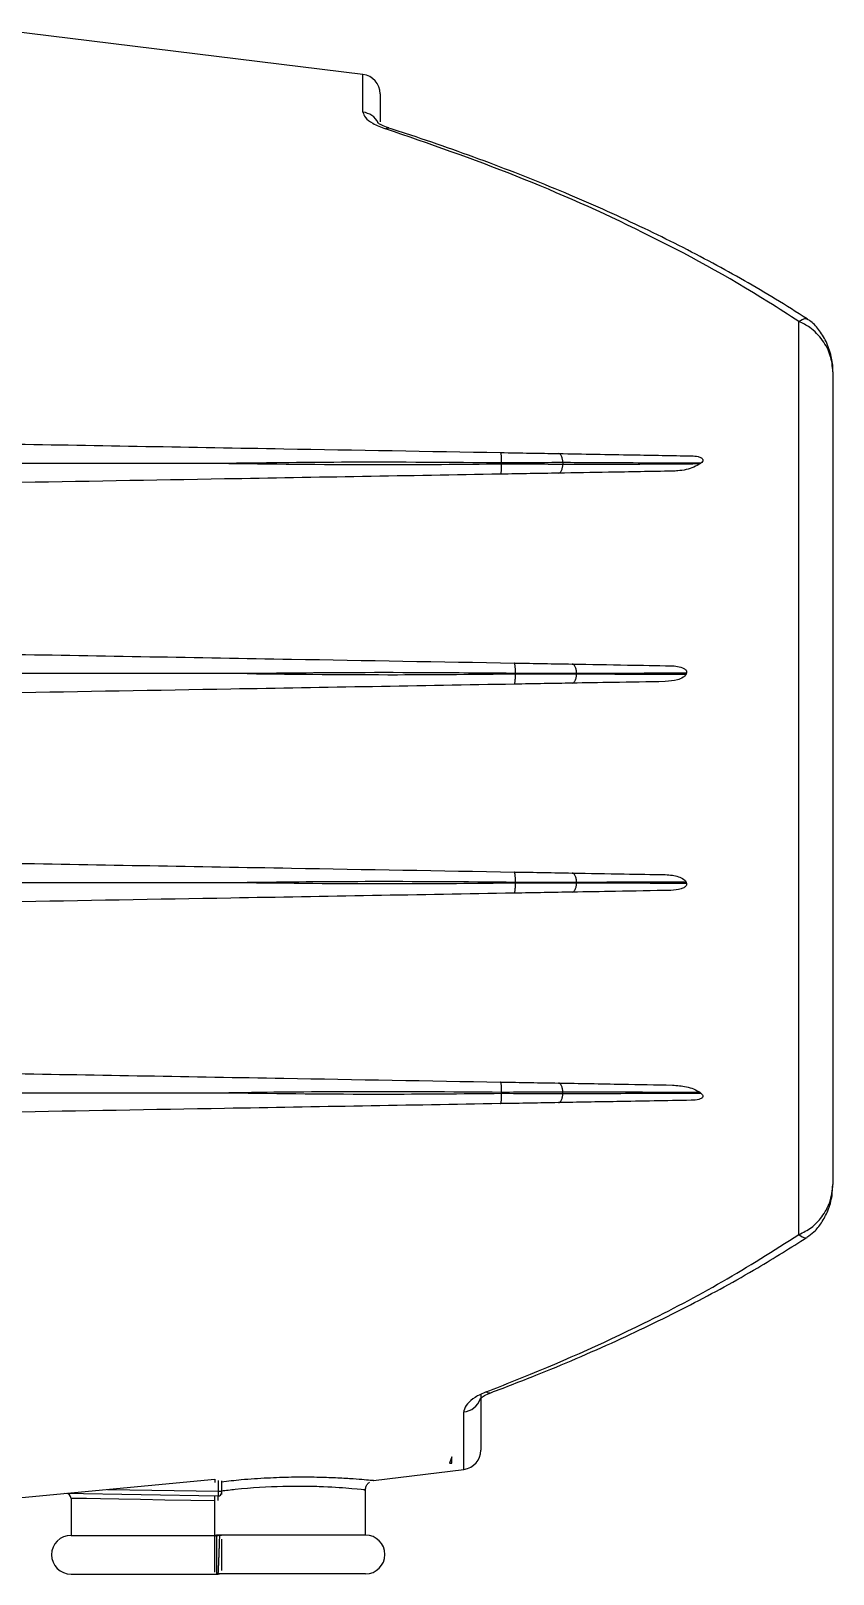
# Model space of a CAD drawing. Extents: x 8 to 113, y 0 to 87.
# Drawn here: x 88.031 to 90.51, y 34.357 to 39.128 of the extents above; entities that cross this region are included whole.
import ezdxf

# ---------------------------------------------------------------- set-up
doc = ezdxf.new("R2010")
doc.units = 0
doc.header["$MEASUREMENT"] = 0
doc.layers.add('OBJECT', color=7, linetype='CONTINUOUS')

msp = doc.modelspace()

# ---------------------------------------------------------------- linework, layer by layer
at = {"layer": 'OBJECT'}
for p, q in [((89.0569, 38.9935), (87.9596, 39.1282)), ((89.0569, 38.8767), (89.0569, 38.9935)), ((89.1096, 38.9339), (89.1096, 38.8475)), ((90.4042, 35.407), (90.4042, 38.2294)), ((90.4307, 38.237), (90.4295, 38.238)), ((90.5096, 38.0743), (90.5096, 35.5622)), ((89.4854, 37.7927), (89.4854, 37.7898)), ((89.6744, 37.7935), (89.6744, 37.7889)), ((89.528, 37.1419), (89.528, 37.1405)), ((89.7171, 37.1418), (89.7171, 37.1407)), ((89.528, 36.4945), (89.528, 36.4959)), ((89.7171, 36.4947), (89.7171, 36.4958)), ((89.4854, 35.8438), (89.4854, 35.8467)), ((89.6744, 35.8429), (89.6744, 35.8475)), ((89.4216, 34.9136), (89.4216, 34.7408)), ((89.3689, 34.6813), (89.3689, 34.859)), ((89.3316, 34.7195), (89.3247, 34.6999)), ((89.3247, 34.6999), (89.3316, 34.6999)), ((89.3316, 34.6999), (89.3316, 34.7195)), ((87.9596, 34.5901), (88.5996, 34.6509)), ((88.5996, 34.6509), (88.5996, 34.6409)), ((88.6102, 34.6134), (88.6102, 34.6473)), ((88.6196, 34.6462), (88.6196, 34.6134)), ((89.0894, 34.6469), (89.3689, 34.6813)), ((88.6094, 34.5984), (88.1338, 34.6067)), ((88.1546, 34.5916), (88.1546, 34.4773)), ((88.2673, 34.6193), (88.6102, 34.6134)), ((88.5996, 34.4773), (88.5996, 34.5985)), ((88.6102, 34.6134), (88.6196, 34.6134)), ((88.6196, 34.6134), (88.6196, 34.6084)), ((89.0646, 34.4782), (89.0646, 34.6179)), ((88.1546, 34.4773), (88.6094, 34.4773)), ((88.6046, 34.4782), (88.6046, 34.4768)), ((89.0646, 34.4782), (88.6046, 34.4782)), ((88.6146, 34.4773), (88.6094, 34.4773)), ((88.6145, 34.4752), (88.6146, 34.4773)), ((88.6196, 34.4773), (88.6146, 34.4773)), ((88.1546, 34.3573), (88.6095, 34.3573)), ((88.6046, 34.3597), (88.6046, 34.3582)), ((89.0646, 34.3582), (88.6046, 34.3582)), ((88.6096, 34.3586), (88.6097, 34.3582))]:
    msp.add_line(p, q, dxfattribs=at)
at = {"layer": 'OBJECT', "flags": 128}
for points in [[(89.1262, 38.8258), (89.1326, 38.8281), (89.1372, 38.8278)], [(90.4042, 38.2294), (90.4139, 38.2361), (90.4223, 38.2392), (90.4288, 38.2384), (90.4295, 38.238)], [(90.4042, 35.407), (90.4139, 35.4003), (90.4223, 35.3972), (90.4288, 35.3981), (90.4295, 35.3985)], [(88.5996, 34.5835), (88.5253, 34.5849), (88.4443, 34.5863), (88.3692, 34.5877), (88.3023, 34.5889), (88.246, 34.5899), (88.202, 34.5907), (88.1718, 34.5912), (88.1565, 34.5915), (88.1546, 34.5916)]]:
    msp.add_lwpolyline(points, dxfattribs=at)
at = {"layer": 'OBJECT'}
for centre, radius, start, end in [((89.0496, 38.9339), 0.06, 0, 83), ((89.0507, 38.8173), 0.0597, 26.9146, 84.0592), ((89.3636, 34.9176), 0.0589, 275.1674, 341.0694), ((89.4478, 34.9317), 0.0142, 227.6252, 286.9485), ((89.3616, 34.7408), 0.06, 277, 0), ((88.1396, 34.5916), 0.015, 0.0862, 89), ((88.6096, 34.6084), 0.01, 269, 0), ((88.1546, 34.4173), 0.06, 90, 270), ((89.0646, 34.4182), 0.06, 270, 90)]:
    msp.add_arc(centre, radius, start, end, dxfattribs=at)
for centre, major_axis, ratio, start_param, end_param in [((92.5782, 36.8182), (3.0188, 0), 0.564143, 2.532933, 2.534061), ((92.9414, 36.8182), (2.9415, 0), 0.564143, 2.944733, 2.946684), ((92.9414, 36.8182), (2.9415, 0), 0.564143, 3.336501, 3.338452), ((92.5782, 36.8182), (3.0188, 0), 0.564143, 3.749125, 3.750253), ((88.6096, 34.6134), (0.0002, 0.015), 0.044174, 3.141335, 4.713288)]:
    msp.add_ellipse(centre, major_axis=major_axis, ratio=ratio, start_param=start_param, end_param=end_param, dxfattribs=at)
for points, knots in [([(89.0569, 38.8767), (89.0585, 38.8712), (89.0618, 38.8603), (89.0858, 38.8416), (89.1125, 38.8312), (89.1262, 38.8258)], [0, 0, 0, 0, 0.326541, 0.652944, 1, 1, 1, 1]), ([(89.1373, 38.8278), (89.1368, 38.8279), (89.1277, 38.8306), (89.1148, 38.8363), (89.1032, 38.8433), (89.1021, 38.8443), (89.1017, 38.8448)], [0, 0, 0, 0, 0.020623, 0.417902, 0.754576, 1, 1, 1, 1]), ([(90.4042, 38.2294), (90.3731, 38.2497), (90.2176, 38.351), (89.9284, 38.5081), (89.5318, 38.6852), (89.2616, 38.7789), (89.1262, 38.8258)], [0, 0, 0, 0, 0.077798, 0.389331, 0.69397, 1, 1, 1, 1]), ([(90.4295, 38.238), (90.3972, 38.2585), (90.3016, 38.3191), (90.1347, 38.4138), (89.9228, 38.5212), (89.6924, 38.6246), (89.4459, 38.7225), (89.2583, 38.7885), (89.1543, 38.8222), (89.1372, 38.8278)], [0, 0, 0, 0, 0.0797969, 0.2357422, 0.4013438, 0.5786668, 0.7677925, 0.9620121, 1, 1, 1, 1]), ([(90.5096, 38.0743), (90.5079, 38.0911), (90.5045, 38.125), (90.4788, 38.1733), (90.4441, 38.2104), (90.4157, 38.224), (90.4042, 38.2294)], [0, 0, 0, 0, 0.261321, 0.527902, 0.808326, 1, 1, 1, 1]), ([(90.5093, 38.0746), (90.5094, 38.0759), (90.5103, 38.0918), (90.5047, 38.124), (90.4904, 38.1676), (90.4669, 38.2044), (90.4461, 38.2281), (90.4319, 38.2356), (90.429, 38.2371)], [0, 0, 0, 0, 0.021416, 0.250321, 0.506533, 0.742973, 0.94685, 1, 1, 1, 1]), ([(87.9596, 37.8512), (88.2438, 37.8463), (88.7514, 37.8374), (89.2588, 37.8285), (89.482, 37.8246)], [0, 0, 0, 0, 0.560011, 1, 1, 1, 1]), ([(88.6428, 37.7912), (88.6421, 37.7912), (88.5231, 37.7912), (88.3194, 37.7912), (88.0952, 37.7912), (87.9888, 37.7912), (87.967, 37.7912), (87.9665, 37.7912)], [0, 0, 0, 0, 0.002912, 0.527889, 0.903607, 0.997536, 1, 1, 1, 1]), ([(89.4854, 37.7927), (89.3281, 37.7938), (89.0472, 37.796), (88.7664, 37.7927), (88.6428, 37.7912)], [0, 0, 0, 0, 0.559937, 1, 1, 1, 1]), ([(88.6428, 37.7912), (88.8001, 37.7893), (89.0809, 37.786), (89.3618, 37.7886), (89.4854, 37.7898)], [0, 0, 0, 0, 0.5600636, 1, 1, 1, 1]), ([(89.4854, 37.7927), (89.4854, 37.7967), (89.4854, 37.8029), (89.485, 37.8103), (89.4846, 37.8154), (89.4841, 37.8195), (89.4832, 37.8235), (89.4825, 37.8242), (89.482, 37.8246)], [0, 0, 0, 0, 0.239487, 0.368378, 0.5, 0.631622, 0.760515, 1, 1, 1, 1]), ([(89.482, 37.8246), (89.5132, 37.8241), (89.5756, 37.823), (89.6324, 37.822), (89.6609, 37.8215)], [0, 0, 0, 0, 0.498895, 1, 1, 1, 1]), ([(89.482, 37.7578), (89.4825, 37.7582), (89.4832, 37.7589), (89.4841, 37.7629), (89.4846, 37.767), (89.485, 37.7721), (89.4854, 37.7796), (89.4854, 37.7858), (89.4854, 37.7898)], [0, 0, 0, 0, 0.239485, 0.36838, 0.500001, 0.631618, 0.760514, 1, 1, 1, 1]), ([(89.6744, 37.7935), (89.6445, 37.7934), (89.5847, 37.793), (89.5185, 37.7928), (89.4854, 37.7927)], [0, 0, 0, 0, 0.500039, 1, 1, 1, 1]), ([(89.4854, 37.7898), (89.5185, 37.7897), (89.5847, 37.7894), (89.6445, 37.7891), (89.6744, 37.7889)], [0, 0, 0, 0, 0.499961, 1, 1, 1, 1]), ([(89.6744, 37.7935), (89.6743, 37.797), (89.6741, 37.8024), (89.6724, 37.8089), (89.6707, 37.8134), (89.6685, 37.817), (89.6653, 37.8205), (89.6627, 37.8211), (89.6609, 37.8215)], [0, 0, 0, 0, 0.23958, 0.36844, 0.5, 0.631568, 0.760427, 1, 1, 1, 1]), ([(89.6609, 37.8215), (89.7375, 37.8202), (89.8743, 37.8178), (90.0113, 37.8154), (90.0716, 37.8144)], [0, 0, 0, 0, 0.559993, 1, 1, 1, 1]), ([(89.6609, 37.7609), (89.6627, 37.7613), (89.6653, 37.7619), (89.6685, 37.7654), (89.6707, 37.7691), (89.6724, 37.7735), (89.6741, 37.78), (89.6743, 37.7854), (89.6744, 37.7889)], [0, 0, 0, 0, 0.239573, 0.368432, 0.499995, 0.631555, 0.760421, 1, 1, 1, 1]), ([(90.1015, 37.792), (90.0218, 37.7921), (89.8794, 37.7922), (89.7371, 37.7931), (89.6744, 37.7935)], [0, 0, 0, 0, 0.5600093, 1, 1, 1, 1]), ([(89.6744, 37.7889), (89.7538, 37.7889), (89.8955, 37.7889), (90.0372, 37.7899), (90.0996, 37.7904)], [0, 0, 0, 0, 0.560013, 1, 1, 1, 1]), ([(90.0996, 37.7904), (90.093, 37.7866), (90.0724, 37.7745), (90.0416, 37.7685), (90.0189, 37.7674), (90.0133, 37.7671)], [0, 0, 0, 0, 0.2596, 0.81953, 1, 1, 1, 1]), ([(90.0716, 37.8144), (90.0788, 37.814), (90.0891, 37.8135), (90.1002, 37.8099), (90.1047, 37.807), (90.1067, 37.8047), (90.1076, 37.8022), (90.1075, 37.7996), (90.1058, 37.7958), (90.1032, 37.7935), (90.1015, 37.792)], [0, 0, 0, 0, 0.401423, 0.570182, 0.633485, 0.697359, 0.744457, 0.7915, 0.861685, 1, 1, 1, 1]), ([(89.482, 37.7578), (89.1978, 37.7528), (88.6902, 37.744), (88.1828, 37.7351), (87.9596, 37.7312)], [0, 0, 0, 0, 0.560008, 1, 1, 1, 1]), ([(89.6609, 37.7609), (89.6324, 37.7604), (89.5756, 37.7594), (89.5132, 37.7583), (89.482, 37.7578)], [0, 0, 0, 0, 0.501105, 1, 1, 1, 1]), ([(90.0133, 37.7671), (89.9474, 37.7659), (89.8297, 37.7639), (89.7125, 37.7618), (89.6609, 37.7609)], [0, 0, 0, 0, 0.560018, 1, 1, 1, 1]), ([(87.9596, 37.2012), (88.2518, 37.1961), (88.7736, 37.187), (89.2952, 37.1779), (89.5247, 37.1739)], [0, 0, 0, 0, 0.56001, 1, 1, 1, 1]), ([(89.528, 37.1419), (89.5281, 37.1459), (89.5281, 37.1521), (89.5277, 37.1596), (89.5273, 37.1647), (89.5268, 37.1688), (89.5259, 37.1728), (89.5252, 37.1735), (89.5247, 37.1739)], [0, 0, 0, 0, 0.239486, 0.368382, 0.500003, 0.63162, 0.760514, 1, 1, 1, 1]), ([(89.5247, 37.1739), (89.5558, 37.1734), (89.6181, 37.1723), (89.6748, 37.1713), (89.7031, 37.1708)], [0, 0, 0, 0, 0.4992734, 1, 1, 1, 1]), ([(89.7171, 37.1418), (89.717, 37.1454), (89.7167, 37.151), (89.715, 37.1577), (89.7133, 37.1624), (89.711, 37.1661), (89.7077, 37.1697), (89.7049, 37.1704), (89.7031, 37.1708)], [0, 0, 0, 0, 0.239575, 0.368434, 0.5, 0.631563, 0.760421, 1, 1, 1, 1]), ([(89.7031, 37.1708), (89.76, 37.1698), (89.8617, 37.168), (89.9637, 37.1662), (90.0086, 37.1655)], [0, 0, 0, 0, 0.55998, 1, 1, 1, 1]), ([(90.0086, 37.1655), (90.0154, 37.1651), (90.029, 37.1643), (90.0443, 37.1601), (90.0527, 37.1545), (90.0556, 37.1514), (90.0572, 37.1479), (90.0574, 37.1451), (90.0569, 37.1434), (90.0567, 37.1428)], [0, 0, 0, 0, 0.347786, 0.698121, 0.777968, 0.858334, 0.911739, 0.965437, 1, 1, 1, 1]), ([(88.6987, 37.1412), (88.6981, 37.1412), (88.5604, 37.1412), (88.338, 37.1412), (88.0952, 37.1412), (87.9888, 37.1412), (87.967, 37.1412), (87.9665, 37.1412)], [0, 0, 0, 0, 0.002739, 0.563971, 0.910975, 0.997725, 1, 1, 1, 1]), ([(89.528, 37.1419), (89.3733, 37.1432), (89.0968, 37.1455), (88.8204, 37.1425), (88.6987, 37.1412)], [0, 0, 0, 0, 0.5599417, 1, 1, 1, 1]), ([(88.6987, 37.1412), (88.8535, 37.1395), (89.13, 37.1365), (89.4064, 37.1393), (89.528, 37.1405)], [0, 0, 0, 0, 0.560058, 1, 1, 1, 1]), ([(89.5247, 37.1085), (89.5252, 37.109), (89.5259, 37.1096), (89.5268, 37.1136), (89.5273, 37.1178), (89.5277, 37.1229), (89.5281, 37.1303), (89.5281, 37.1365), (89.528, 37.1405)], [0, 0, 0, 0, 0.239486, 0.3683809, 0.5000013, 0.6316227, 0.7605137, 1, 1, 1, 1]), ([(89.7171, 37.1418), (89.6872, 37.1418), (89.6274, 37.1418), (89.5611, 37.1419), (89.528, 37.1419)], [0, 0, 0, 0, 0.500043, 1, 1, 1, 1]), ([(89.528, 37.1405), (89.5611, 37.1406), (89.6274, 37.1407), (89.6872, 37.1407), (89.7171, 37.1407)], [0, 0, 0, 0, 0.499957, 1, 1, 1, 1]), ([(89.7031, 37.1117), (89.7049, 37.1121), (89.7077, 37.1127), (89.711, 37.1163), (89.7133, 37.1201), (89.715, 37.1247), (89.7167, 37.1314), (89.717, 37.137), (89.7171, 37.1407)], [0, 0, 0, 0, 0.239578, 0.368438, 0.499997, 0.631562, 0.76042, 1, 1, 1, 1]), ([(90.0567, 37.1428), (89.9933, 37.1424), (89.8801, 37.1418), (89.7669, 37.1418), (89.7171, 37.1418)], [0, 0, 0, 0, 0.560014, 1, 1, 1, 1]), ([(89.7171, 37.1407), (89.7803, 37.1403), (89.8931, 37.1396), (90.0059, 37.1396), (90.0556, 37.1396)], [0, 0, 0, 0, 0.5600153, 1, 1, 1, 1]), ([(90.0556, 37.1396), (90.0548, 37.1381), (90.0527, 37.134), (90.0435, 37.1274), (90.0232, 37.1191), (90.004, 37.1177), (89.9914, 37.1167)], [0, 0, 0, 0, 0.072969, 0.194336, 0.468698, 1, 1, 1, 1]), ([(89.5247, 37.1085), (89.2325, 37.1034), (88.7107, 37.0943), (88.1891, 37.0852), (87.9596, 37.0812)], [0, 0, 0, 0, 0.560008, 1, 1, 1, 1]), ([(89.7031, 37.1117), (89.6748, 37.1112), (89.6181, 37.1102), (89.5558, 37.1091), (89.5247, 37.1085)], [0, 0, 0, 0, 0.5007266, 1, 1, 1, 1]), ([(89.9914, 37.1167), (89.9374, 37.1157), (89.841, 37.1141), (89.7452, 37.1124), (89.7031, 37.1117)], [0, 0, 0, 0, 0.560038, 1, 1, 1, 1]), ([(87.9596, 36.5552), (88.2518, 36.5501), (88.7736, 36.541), (89.2952, 36.5319), (89.5247, 36.5279)], [0, 0, 0, 0, 0.56001, 1, 1, 1, 1]), ([(89.528, 36.4959), (89.3733, 36.4972), (89.0968, 36.4995), (88.8204, 36.4965), (88.6987, 36.4952)], [0, 0, 0, 0, 0.5599417, 1, 1, 1, 1]), ([(89.528, 36.4959), (89.5281, 36.4999), (89.5281, 36.5061), (89.5277, 36.5136), (89.5273, 36.5187), (89.5268, 36.5228), (89.5259, 36.5268), (89.5252, 36.5275), (89.5247, 36.5279)], [0, 0, 0, 0, 0.239486, 0.368382, 0.499999, 0.631619, 0.760514, 1, 1, 1, 1]), ([(89.5247, 36.5279), (89.5558, 36.5274), (89.6181, 36.5263), (89.6748, 36.5253), (89.7031, 36.5248)], [0, 0, 0, 0, 0.4992734, 1, 1, 1, 1]), ([(89.7171, 36.4958), (89.717, 36.4994), (89.7167, 36.505), (89.715, 36.5117), (89.7133, 36.5164), (89.711, 36.5201), (89.7077, 36.5237), (89.7049, 36.5244), (89.7031, 36.5248)], [0, 0, 0, 0, 0.23958, 0.368438, 0.500003, 0.631566, 0.760422, 1, 1, 1, 1]), ([(89.7031, 36.5248), (89.7568, 36.5239), (89.8527, 36.5222), (89.949, 36.5205), (89.9914, 36.5198)], [0, 0, 0, 0, 0.559976, 1, 1, 1, 1]), ([(89.9914, 36.5198), (89.9987, 36.5193), (90.0124, 36.5186), (90.032, 36.5139), (90.0457, 36.5079), (90.0534, 36.5013), (90.0549, 36.4981), (90.0556, 36.4968)], [0, 0, 0, 0, 0.307718, 0.5778428, 0.8496888, 0.9387044, 1, 1, 1, 1]), ([(89.5247, 36.4625), (89.2325, 36.4574), (88.7107, 36.4483), (88.1891, 36.4392), (87.9596, 36.4352)], [0, 0, 0, 0, 0.560008, 1, 1, 1, 1]), ([(87.9665, 36.4952), (87.967, 36.4952), (88.1046, 36.4952), (88.3268, 36.4952), (88.5697, 36.4952), (88.6762, 36.4952), (88.6981, 36.4952), (88.6987, 36.4952)], [0, 0, 0, 0, 0.002275, 0.563506, 0.91051, 0.997261, 1, 1, 1, 1]), ([(88.6987, 36.4952), (88.8535, 36.4935), (89.13, 36.4905), (89.4064, 36.4933), (89.528, 36.4945)], [0, 0, 0, 0, 0.560058, 1, 1, 1, 1]), ([(89.5247, 36.4625), (89.5252, 36.463), (89.5259, 36.4636), (89.5268, 36.4676), (89.5273, 36.4718), (89.5277, 36.4769), (89.5281, 36.4843), (89.5281, 36.4905), (89.528, 36.4945)], [0, 0, 0, 0, 0.239486, 0.368381, 0.500001, 0.631618, 0.760514, 1, 1, 1, 1]), ([(89.7031, 36.4657), (89.6748, 36.4652), (89.6181, 36.4642), (89.5558, 36.4631), (89.5247, 36.4625)], [0, 0, 0, 0, 0.5007266, 1, 1, 1, 1]), ([(89.7171, 36.4958), (89.6872, 36.4958), (89.6274, 36.4958), (89.5611, 36.4959), (89.528, 36.4959)], [0, 0, 0, 0, 0.500043, 1, 1, 1, 1]), ([(89.528, 36.4945), (89.5611, 36.4946), (89.6274, 36.4947), (89.6872, 36.4947), (89.7171, 36.4947)], [0, 0, 0, 0, 0.499957, 1, 1, 1, 1]), ([(89.7031, 36.4657), (89.7049, 36.4661), (89.7077, 36.4667), (89.711, 36.4703), (89.7133, 36.4741), (89.715, 36.4787), (89.7167, 36.4854), (89.717, 36.491), (89.7171, 36.4947)], [0, 0, 0, 0, 0.239578, 0.368434, 0.499997, 0.631562, 0.76042, 1, 1, 1, 1]), ([(90.0086, 36.471), (89.9514, 36.47), (89.8493, 36.4682), (89.7478, 36.4664), (89.7031, 36.4657)], [0, 0, 0, 0, 0.560034, 1, 1, 1, 1]), ([(90.0556, 36.4968), (89.9924, 36.4966), (89.8796, 36.4961), (89.7668, 36.4959), (89.7171, 36.4958)], [0, 0, 0, 0, 0.560005, 1, 1, 1, 1]), ([(89.7171, 36.4947), (89.7805, 36.4944), (89.8937, 36.494), (90.0069, 36.4938), (90.0567, 36.4936)], [0, 0, 0, 0, 0.560003, 1, 1, 1, 1]), ([(90.0567, 36.4936), (90.057, 36.4927), (90.0575, 36.4907), (90.0568, 36.4874), (90.0546, 36.4838), (90.0492, 36.4792), (90.0339, 36.4726), (90.0193, 36.4717), (90.0086, 36.471)], [0, 0, 0, 0, 0.052378, 0.104943, 0.166385, 0.263152, 0.45742, 1, 1, 1, 1]), ([(87.9596, 35.9052), (88.2438, 35.9003), (88.7514, 35.8914), (89.2588, 35.8825), (89.482, 35.8786)], [0, 0, 0, 0, 0.560011, 1, 1, 1, 1]), ([(89.4854, 35.8467), (89.4854, 35.8507), (89.4854, 35.8569), (89.485, 35.8643), (89.4846, 35.8694), (89.4841, 35.8735), (89.4832, 35.8775), (89.4825, 35.8782), (89.482, 35.8786)], [0, 0, 0, 0, 0.239492, 0.368378, 0.5, 0.631621, 0.760514, 1, 1, 1, 1]), ([(89.482, 35.8786), (89.5132, 35.8781), (89.5756, 35.877), (89.6324, 35.876), (89.6609, 35.8755)], [0, 0, 0, 0, 0.498895, 1, 1, 1, 1]), ([(87.9665, 35.8452), (87.967, 35.8452), (88.0859, 35.8452), (88.2895, 35.8452), (88.5138, 35.8452), (88.6203, 35.8452), (88.6421, 35.8452), (88.6428, 35.8452)], [0, 0, 0, 0, 0.002464, 0.527441, 0.903158, 0.997088, 1, 1, 1, 1]), ([(89.4854, 35.8467), (89.3281, 35.8478), (89.0472, 35.85), (88.7664, 35.8467), (88.6428, 35.8452)], [0, 0, 0, 0, 0.559937, 1, 1, 1, 1]), ([(88.6428, 35.8452), (88.8001, 35.8433), (89.0809, 35.84), (89.3618, 35.8426), (89.4854, 35.8438)], [0, 0, 0, 0, 0.560064, 1, 1, 1, 1]), ([(89.482, 35.8118), (89.4825, 35.8122), (89.4832, 35.8129), (89.4841, 35.8169), (89.4846, 35.821), (89.485, 35.8261), (89.4854, 35.8336), (89.4854, 35.8398), (89.4854, 35.8438)], [0, 0, 0, 0, 0.239486, 0.368379, 0.500001, 0.631622, 0.760519, 1, 1, 1, 1]), ([(89.6744, 35.8475), (89.6445, 35.8474), (89.5847, 35.847), (89.5185, 35.8468), (89.4854, 35.8467)], [0, 0, 0, 0, 0.500039, 1, 1, 1, 1]), ([(89.4854, 35.8438), (89.5185, 35.8437), (89.5847, 35.8434), (89.6445, 35.8431), (89.6744, 35.8429)], [0, 0, 0, 0, 0.499961, 1, 1, 1, 1]), ([(89.6744, 35.8475), (89.6743, 35.851), (89.6741, 35.8564), (89.6724, 35.8629), (89.6707, 35.8674), (89.6685, 35.871), (89.6653, 35.8745), (89.6627, 35.8751), (89.6609, 35.8755)], [0, 0, 0, 0, 0.239574, 0.36844, 0.500001, 0.631568, 0.760428, 1, 1, 1, 1]), ([(89.6609, 35.8755), (89.7266, 35.8744), (89.844, 35.8723), (89.9616, 35.8703), (90.0133, 35.8694)], [0, 0, 0, 0, 0.55999, 1, 1, 1, 1]), ([(89.6609, 35.8149), (89.6627, 35.8153), (89.6653, 35.8159), (89.6685, 35.8194), (89.6707, 35.8231), (89.6724, 35.8275), (89.6741, 35.834), (89.6743, 35.8394), (89.6744, 35.8429)], [0, 0, 0, 0, 0.239573, 0.368431, 0.49999, 0.63155, 0.760415, 1, 1, 1, 1]), ([(90.0996, 35.8461), (90.0202, 35.8464), (89.8785, 35.847), (89.7368, 35.8474), (89.6744, 35.8475)], [0, 0, 0, 0, 0.559997, 1, 1, 1, 1]), ([(89.6744, 35.8429), (89.7541, 35.8433), (89.8965, 35.8439), (90.0389, 35.8443), (90.1015, 35.8445)], [0, 0, 0, 0, 0.559998, 1, 1, 1, 1]), ([(90.0133, 35.8694), (90.0278, 35.8681), (90.0503, 35.8661), (90.0796, 35.8579), (90.0928, 35.85), (90.0996, 35.8461)], [0, 0, 0, 0, 0.472798, 0.731903, 1, 1, 1, 1]), ([(90.1015, 35.8445), (90.1029, 35.8432), (90.1053, 35.8412), (90.1072, 35.8378), (90.1077, 35.8349), (90.1071, 35.8324), (90.1053, 35.83), (90.1014, 35.8271), (90.0901, 35.823), (90.0795, 35.8225), (90.0716, 35.8221)], [0, 0, 0, 0, 0.11336, 0.188718, 0.241998, 0.295668, 0.342486, 0.417958, 0.560438, 1, 1, 1, 1]), ([(89.482, 35.8118), (89.1978, 35.8068), (88.6902, 35.798), (88.1828, 35.7891), (87.9596, 35.7852)], [0, 0, 0, 0, 0.560008, 1, 1, 1, 1]), ([(89.6609, 35.8149), (89.6324, 35.8144), (89.5756, 35.8134), (89.5132, 35.8123), (89.482, 35.8118)], [0, 0, 0, 0, 0.501105, 1, 1, 1, 1]), ([(90.0716, 35.8221), (89.9948, 35.8207), (89.8577, 35.8184), (89.721, 35.816), (89.6609, 35.8149)], [0, 0, 0, 0, 0.5600129, 1, 1, 1, 1]), ([(90.4042, 35.407), (90.4176, 35.4136), (90.4447, 35.4268), (90.4777, 35.4624), (90.5037, 35.5083), (90.5075, 35.5436), (90.5096, 35.5622)], [0, 0, 0, 0, 0.223098, 0.450964, 0.711815, 1, 1, 1, 1]), ([(90.4292, 35.3989), (90.4367, 35.4041), (90.4539, 35.4163), (90.4759, 35.4443), (90.4954, 35.4818), (90.5078, 35.5225), (90.5084, 35.5505), (90.5087, 35.5622)], [0, 0, 0, 0, 0.1455645, 0.3378841, 0.5617802, 0.8162603, 1, 1, 1, 1]), ([(89.4382, 34.9212), (89.4667, 34.9323), (89.6314, 34.9961), (89.8767, 35.1053), (90.17, 35.2585), (90.326, 35.3575), (90.4042, 35.407)], [0, 0, 0, 0, 0.085246, 0.492532, 0.745832, 1, 1, 1, 1]), ([(89.4519, 34.9181), (89.4984, 34.9359), (89.6289, 34.9859), (89.8355, 35.0744), (90.0643, 35.1855), (90.2609, 35.2926), (90.3789, 35.3667), (90.4295, 35.3985)], [0, 0, 0, 0, 0.137618, 0.386872, 0.620037, 0.837164, 1, 1, 1, 1]), ([(89.4382, 34.9212), (89.4258, 34.9156), (89.4012, 34.9045), (89.3775, 34.8834), (89.3693, 34.8681), (89.3689, 34.8601), (89.3689, 34.859)], [0, 0, 0, 0, 0.3053966, 0.6097174, 0.942897, 1, 1, 1, 1]), ([(89.418, 34.8987), (89.4179, 34.8985), (89.4172, 34.8974), (89.4214, 34.9022), (89.4319, 34.9094), (89.4451, 34.9151), (89.4521, 34.9181)], [0, 0, 0, 0, 0.058351, 0.339188, 0.650342, 1, 1, 1, 1]), ([(88.6196, 34.643), (88.6399, 34.6453), (88.688, 34.6508), (88.7614, 34.6555), (88.8377, 34.6581), (88.9067, 34.658), (88.9675, 34.6562), (89.0173, 34.6534), (89.056, 34.6504), (89.0804, 34.6482), (89.0915, 34.6471), (89.0898, 34.6472), (89.0893, 34.6473)], [0, 0, 0, 0, 0.082011, 0.194138, 0.303133, 0.415314, 0.523942, 0.63571, 0.74443, 0.856365, 0.963952, 1, 1, 1, 1]), ([(89.065, 34.6177), (89.065, 34.6198), (89.0649, 34.6255), (89.0687, 34.6333), (89.0731, 34.6389), (89.0761, 34.6409), (89.0769, 34.6414)], [0, 0, 0, 0, 0.23549, 0.607946, 0.906569, 1, 1, 1, 1]), ([(88.6093, 34.5854), (88.6093, 34.5858), (88.6093, 34.5879), (88.6093, 34.5915), (88.6093, 34.5953), (88.6093, 34.5979), (88.6094, 34.5982), (88.6094, 34.5984)], [0, 0, 0, 0, 0.057833, 0.293284, 0.52879, 0.764377, 1, 1, 1, 1]), ([(89.0593, 34.6179), (89.0608, 34.6178), (89.068, 34.617), (89.0279, 34.6214), (88.9563, 34.6267), (88.8772, 34.6289), (88.7887, 34.6284), (88.6989, 34.6235), (88.6336, 34.6155), (88.6193, 34.6137)], [0, 0, 0, 0, 0.0613391, 0.2804423, 0.5001032, 0.6107297, 0.7213467, 0.9392442, 1, 1, 1, 1]), ([(88.6196, 34.6084), (88.6196, 34.6081), (88.6196, 34.6076), (88.6196, 34.6046), (88.6196, 34.6031)], [0, 0, 0, 0, 0.5167666, 1, 1, 1, 1]), ([(88.5996, 34.4732), (88.5996, 34.4739), (88.5998, 34.4752), (88.601, 34.4768), (88.6026, 34.478), (88.6039, 34.4782), (88.6046, 34.4782)], [0, 0, 0, 0, 0.249868, 0.499783, 0.749888, 1, 1, 1, 1]), ([(88.5996, 34.3632), (88.5996, 34.364), (88.5996, 34.3657), (88.5996, 34.3784), (88.5996, 34.3966), (88.5996, 34.4182), (88.5996, 34.4398), (88.5996, 34.458), (88.5996, 34.4707), (88.5996, 34.4724), (88.5996, 34.4732)], [0, 0, 0, 0, 0.125028, 0.250036, 0.37503, 0.500012, 0.624994, 0.749982, 0.874984, 1, 1, 1, 1]), ([(88.6046, 34.4772), (88.6035, 34.4775), (88.6024, 34.4779), (88.6017, 34.4771), (88.6017, 34.4771)], [0, 0, 0, 0, 0.991235, 1, 1, 1, 1]), ([(88.6046, 34.4768), (88.6046, 34.4756), (88.6046, 34.4732), (88.6046, 34.4667), (88.6046, 34.4562), (88.6046, 34.4399), (88.6046, 34.4182), (88.6046, 34.3966), (88.6046, 34.3803), (88.6046, 34.3697), (88.6046, 34.3632), (88.6046, 34.3609), (88.6046, 34.3597)], [0, 0, 0, 0, 0.079155, 0.15579, 0.229901, 0.369921, 0.499973, 0.630109, 0.770159, 0.844265, 0.920879, 1, 1, 1, 1]), ([(88.6097, 34.3582), (88.6097, 34.3581), (88.6097, 34.3578), (88.6099, 34.3616), (88.6103, 34.369), (88.6108, 34.3812), (88.6114, 34.3961), (88.612, 34.4108), (88.6125, 34.4255), (88.613, 34.4391), (88.6135, 34.451), (88.6138, 34.4609), (88.6141, 34.4684), (88.6144, 34.4739), (88.6144, 34.4748), (88.6145, 34.4752)], [0, 0, 0, 0, 0.020974, 0.099419, 0.187608, 0.30394, 0.391795, 0.481359, 0.566447, 0.64825, 0.726765, 0.801995, 0.873935, 0.942593, 1, 1, 1, 1]), ([(88.6196, 34.4655), (88.6196, 34.4642), (88.6196, 34.4611), (88.6196, 34.4538), (88.6196, 34.4445), (88.6196, 34.434), (88.6196, 34.4229), (88.6196, 34.4118), (88.6196, 34.4012), (88.6196, 34.3914), (88.6196, 34.3829), (88.6196, 34.376), (88.6196, 34.3709), (88.6196, 34.3691), (88.6196, 34.3683)], [0, 0, 0, 0, 0.060056, 0.149152, 0.237296, 0.325232, 0.41195, 0.498467, 0.583621, 0.668644, 0.752316, 0.835951, 0.91843, 1, 1, 1, 1]), ([(88.6097, 34.3576), (88.611, 34.3577), (88.6124, 34.3578), (88.6136, 34.3587), (88.6137, 34.3588)], [0, 0, 0, 0, 0.891263, 1, 1, 1, 1])]:
    msp.add_open_spline(points, degree=3, knots=knots, dxfattribs=at)

doc.saveas('drawing.dxf')
